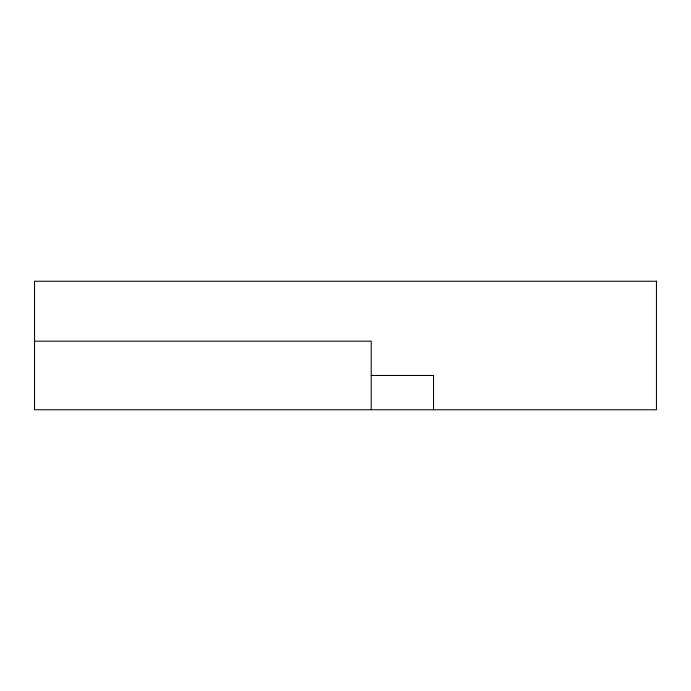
<?xml version="1.0" encoding="UTF-8"?>
<svg xmlns="http://www.w3.org/2000/svg" width="691" height="691" viewBox="0 0 691 691"><rect width="100%" height="100%" fill="white"/><g stroke="black" fill="none" stroke-linecap="round" stroke-linejoin="round"><path stroke-width="1.04" d="M34.55 341.173L371.214 341.173L371.214 409.754M371.214 375.463L433.525 375.463L433.525 409.754M656.45 281.246L34.55 281.246L34.55 409.754L656.45 409.754L656.45 281.246"/></g></svg>
